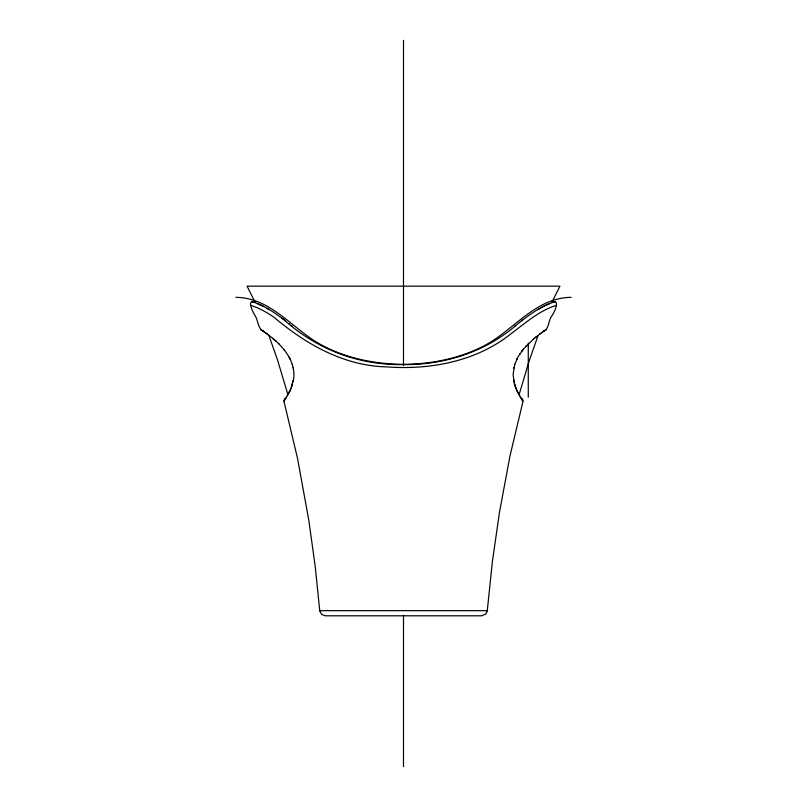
<?xml version="1.0" encoding="UTF-8"?>
<svg xmlns="http://www.w3.org/2000/svg" width="807" height="807" viewBox="0 0 807 807"><rect width="100%" height="100%" fill="white"/><g stroke="black" fill="none" stroke-linecap="round" stroke-linejoin="round"><path stroke-width="1.21" d="M286.203 397.861L284.417 398.981L283.933 401.099L297.561 458.547L308.778 520.101L315.234 566.595L319.784 611.171L321.69 614.49L325.282 615.802L481.698 615.802L485.864 613.956L487.257 610.919L492.401 561.42L499.462 512.374L509.974 455.995L523.067 401.099L522.583 398.981L520.797 397.861M293.365 380.722C297.097 360.638 281.199 343.974 266.058 333.21M293.365 379.986L290.399 390.235L284.125 401.15M293.254 380.591L292.931 382.074M513.696 368.224L513.837 367.558M519.375 393.725L529.463 359.972L538.108 335.49M292.316 384.384L292.487 383.779M292.467 383.87L291.973 385.464M514.503 364.935L518.255 356.492L523.551 348.987M514.755 364.28L513.091 374.539L514.533 384.556M291.549 386.674L291.751 386.119M291.448 386.977L291.72 386.23M543.161 331.263C549.285 329.821 548.286 319.925 551.988 315.708C554.217 312.612 560.996 298.721 552.038 302.222M290.893 388.409L290.389 389.589M290.177 390.074L289.077 392.384M289.824 390.86L290.076 390.316M289.32 391.889L288.906 392.716M516.742 359.347L517.085 358.661M552.149 301.798L559.937 286.172L247.063 286.172L254.851 301.798M516.803 359.125L517.126 358.49M288.603 393.312L288.149 394.159L288.513 393.493M287.766 394.865L287.262 395.733M519.456 354.455L519.869 353.819M284.407 400.746L284.205 401.039M521.625 351.338L522.068 350.742M522.371 350.44L522.997 349.562M523.602 348.927L533.831 338.758M525.841 346.203L526.325 345.678M533.609 338.95L534.284 338.375M534.113 338.516L541.326 332.928M535.626 337.265L536.292 336.731M514.785 326.068L515.552 325.473M555.327 301.536C541.578 305.692 529.836 314.387 518.619 323.082C488.376 350.339 448.107 364.189 407.596 364.572M521.604 320.783L523.057 319.683M539.479 334.28L540.428 333.584M541.285 332.958L545.845 329.831M542.576 332.05L543.686 331.284M546.299 329.538L545.633 329.972M538.148 309.545L538.763 309.172M539.429 308.768L540.236 308.294M540.559 307.921L541.225 307.558M254.962 302.222C246.125 298.963 252.803 311.663 254.77 315.164C258.321 319.905 257.715 329.549 263.839 331.263M542.133 307.074L542.697 306.771M543.817 306.196L544.362 305.924M545.431 305.399L545.946 305.157M549.022 303.886L550.142 303.432M556.487 305.318C539.308 310.443 524.096 324.031 509.52 334.905C475.111 361.728 429.455 370.06 386.694 366.892C343.611 365.864 305.914 344.185 273.946 317.242C266.714 312.248 258.704 307.729 250.372 305.278M571.104 297.349C535.162 297.632 513.383 330.709 483.857 345.91C459.173 358.701 431.15 364.088 403.5 364.391C373.863 364.018 343.631 357.975 317.817 342.914C291.145 327.047 269.558 297.501 235.896 297.349M407.596 364.572L399.404 364.572M319.733 610.667L487.267 610.667M399.404 364.572C356.744 364.603 315.376 348.331 283.943 319.683C274.108 312.238 263.637 305.147 251.723 301.546M252.107 301.667L252.853 301.899M256.858 303.432L257.978 303.886M261.044 305.147L261.872 305.54M262.719 305.964L263.586 306.398M267.198 308.345L268.126 308.879M268.237 309.172L268.852 309.545M260.863 329.649L264.353 332M260.701 329.538L262.779 330.92M263.264 331.243L265.715 332.958M265.564 332.857L266.219 333.321M266.895 333.816L268.317 334.875M281.764 318.049L283.217 319.128M283.943 319.683L285.396 320.783M289.148 323.678L289.915 324.273M291.448 325.473L292.215 326.068M272.756 338.405L274.309 339.737M275.328 340.312L276.347 341.28M278.435 343.328L278.95 343.863M283.953 349.492L284.518 350.208M521.756 399.526L522.825 401.079M521.917 399.758L517.297 391.758L514.392 384.041M519.89 395.995L519.244 394.865M289.108 357.067L289.501 357.773M518.094 392.716L516.873 390.185M289.874 358.49L290.238 359.216M516.107 388.399L516.389 389.085M268.892 335.49L277.537 359.972L287.625 393.725M515.824 387.703L515.29 386.23M515.269 386.19L515.491 386.805M515.027 385.464L514.533 383.87M292.295 364.28L292.497 364.935M514.462 383.607L514.654 384.273M514.069 382.074L513.655 380.077M293.163 367.558L293.304 368.224M528.272 342.965L528.272 397.175M403.5 40.35L403.5 365.672M403.5 615.337L403.5 766.65M547.842 304.39L547.186 304.683L547.852 304.39M259.814 304.683L259.158 304.39L259.814 304.683M518.861 394.179L518.518 393.544L518.881 394.209"/></g></svg>
